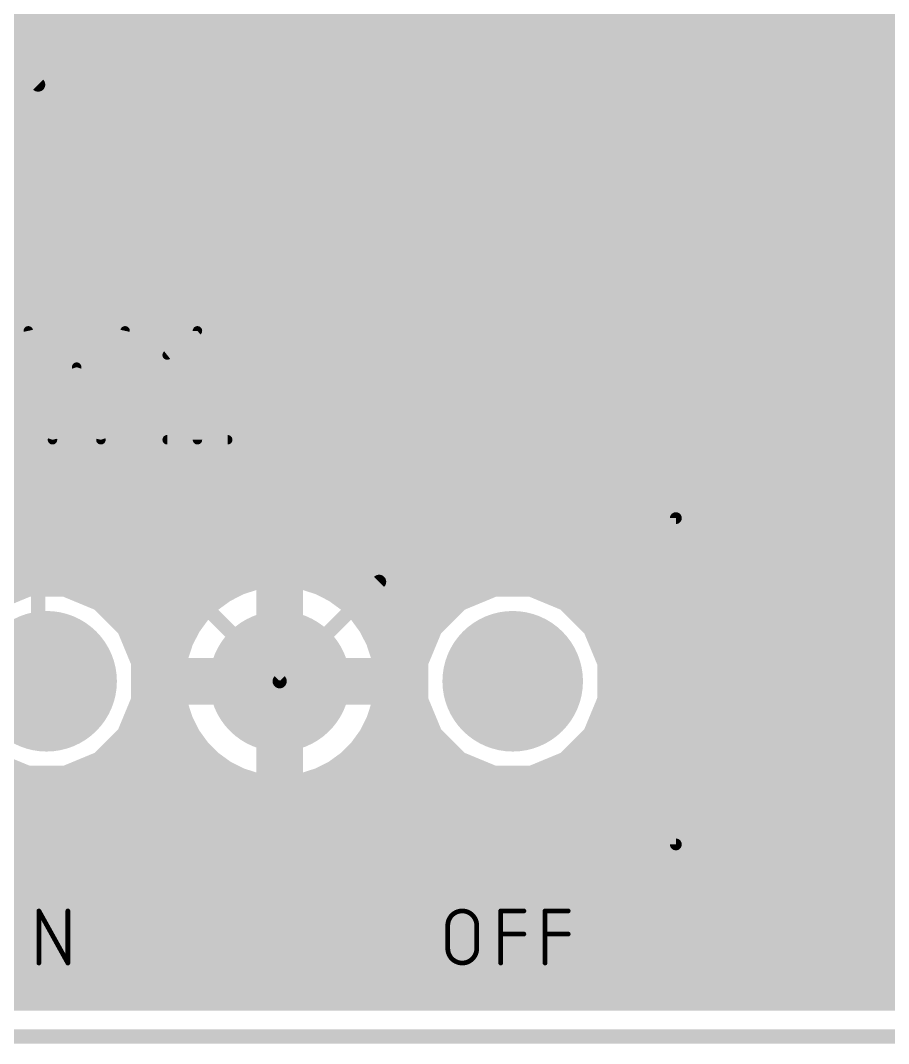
# Model space of a CAD drawing. Extents: x -50 to 50, y 0 to 88.
# Drawn here: x -2.78 to 6.53, y -0.08 to 10.9 of the extents above; entities that cross this region are included whole.
import ezdxf

# ---------------------------------------------------------------- set-up
doc = ezdxf.new("R2010")
doc.units = 0
for name, color, linetype in [('1', 12, 'CONTINUOUS'), ('16', 132, 'CONTINUOUS'), ('17', 110, 'CONTINUOUS'), ('20', 31, 'CONTINUOUS'), ('21', 253, 'CONTINUOUS'), ('23', 53, 'CONTINUOUS'), ('25', 253, 'CONTINUOUS')]:
    doc.layers.add(name, color=color, linetype=linetype)

# ---------------------------------------------------------------- blocks, each defined once
blk = doc.blocks.new('ROUNDP')
at = {"const_width": 0.5}
blk.add_lwpolyline([(0, -0.25, 1), (0, 0.25, 1), (0, -0.25)], format="xyb", dxfattribs=at)

msp = doc.modelspace()

# ---------------------------------------------------------------- linework, layer by layer
at = {"layer": '1'}
for points, const_width in [([(-5.08, 12.7), (-2.5908, 10.2108)], 0.1524), ([(-2.1122, 10.409), (-4.0172, 12.314)], 0.5), ([(-2.7032, 11), (10.7976, 11)], 0.5), ([(-2.2032, 10.5), (10.7976, 10.5)], 0.5), ([(-2.1122, 4.901), (-2.1122, 10.409)], 0.5), ([(-2.5908, 10.2108), (-2.5908, 3.81)], 0.1524), ([(-2.1122, 10), (10.7976, 10)], 0.5), ([(-2.1122, 9.5), (10.7976, 9.5)], 0.5), ([(-2.1122, 9), (10.7976, 9)], 0.5), ([(-2.1122, 8.5), (10.7976, 8.5)], 0.5), ([(-2.1122, 8), (10.7976, 8)], 0.5), ([(-2.1122, 7.5), (10.7976, 7.5)], 0.5), ([(-2.1122, 7), (10.8952, 7)], 0.5), ([(-2.1122, 6.5), (10.3952, 6.5)], 0.5), ([(-2.1122, 6), (9.8952, 6)], 0.5), ([(-2.1122, 5.5), (9.3952, 5.5)], 0.5), ([(-0.2946, 5.037), (-0.4829, 4.9758)], 0.5), ([(-0.099, 5.068), (-0.2946, 5.037)], 0.5), ([(0, 5.068), (-0.099, 5.068)], 0.5), ([(0.099, 5.068), (0, 5.068)], 0.5), ([(0, 5.068), (0, 3.81)], 0.5), ([(0, 3.81), (0, 5.068)], 0.5), ([(0.2946, 5.037), (0.099, 5.068)], 0.5), ([(0.4829, 4.9758), (0.2946, 5.037)], 0.5), ([(-2.1122, 5), (-0.4085, 5)], 0.5), ([(-0.4829, 4.9758), (-0.6593, 4.8859)], 0.5), ([(0, 5), (0, 5)], 0.5), ([(0.4085, 5), (8.8952, 5)], 0.5), ([(0.6593, 4.8859), (0.4829, 4.9758)], 0.5), ([(2.27, 4.9664), (1.845, 4.7903)], 0.5), ([(2.73, 4.9664), (2.27, 4.9664)], 0.5), ([(3.155, 4.7903), (2.73, 4.9664)], 0.5), ([(-1.845, 4.7903), (-2.1122, 4.901)], 0.5), ([(-0.6593, 4.8859), (-0.8195, 4.7695)], 0.5), ([(0.8195, 4.7695), (0.6593, 4.8859)], 0.5), ([(-1.5197, 4.465), (-1.845, 4.7903)], 0.5), ([(-0.8195, 4.7695), (-0.9595, 4.6295)], 0.5), ([(0.9595, 4.6295), (0.8195, 4.7695)], 0.5), ([(1.845, 4.7903), (1.5197, 4.465)], 0.5), ([(3.4803, 4.465), (3.155, 4.7903)], 0.5), ([(-0.9595, 4.6295), (-1.0759, 4.4693)], 0.5), ([(1.0759, 4.4693), (0.9595, 4.6295)], 0.5), ([(-1.5546, 4.5), (-1.0537, 4.5)], 0.5), ([(-1.0759, 4.4693), (-1.1658, 4.2929)], 0.5), ([(0, 4.5), (0, 4.5)], 0.5), ([(1.0537, 4.5), (1.5546, 4.5)], 0.5), ([(1.1658, 4.2929), (1.0759, 4.4693)], 0.5), ([(3.4454, 4.5), (8.3952, 4.5)], 0.5), ([(-1.3436, 4.04), (-1.5197, 4.465)], 0.5), ([(1.5197, 4.465), (1.3436, 4.04)], 0.5), ([(3.6564, 4.04), (3.4803, 4.465)], 0.5), ([(-1.1658, 4.2929), (-1.227, 4.1046)], 0.5), ([(1.227, 4.1046), (1.1658, 4.2929)], 0.5), ([(-1.3436, 3.58), (-1.3436, 4.04)], 0.5), ([(-1.227, 4.1046), (-1.258, 3.909)], 0.5), ([(1.258, 3.909), (1.227, 4.1046)], 0.5), ([(1.3436, 4.04), (1.3436, 3.58)], 0.5), ([(3.6564, 3.58), (3.6564, 4.04)], 0.5), ([(-1.3436, 4), (-1.2436, 4)], 0.5), ([(0, 4), (0, 4)], 0.5), ([(1.2436, 4), (1.3436, 4)], 0.5), ([(3.6564, 4), (7.8952, 4)], 0.5), ([(-1.258, 3.909), (-1.258, 3.81)], 0.5), ([(1.258, 3.81), (1.258, 3.909)], 0.5), ([(-1.258, 3.81), (0, 3.81)], 0.5), ([(0, 3.81), (-1.258, 3.81)], 0.5), ([(-1.258, 3.81), (-1.258, 3.711)], 0.5), ([(-1.258, 3.711), (-1.227, 3.5154)], 0.5), ([(1.258, 3.81), (0, 3.81)], 0.5), ([(0, 3.81), (0, 3.81)], 0.5), ([(0, 3.81), (1.258, 3.81)], 0.5), ([(0, 3.81), (0, 3.81)], 0.5), ([(0, 3.81), (0, 3.81)], 0.5), ([(1.227, 3.5154), (1.258, 3.711)], 0.5), ([(1.258, 3.711), (1.258, 3.81)], 0.5), ([(-2.5908, 3.81), (-2.5, 3.81)], 0.1524), ([(-1.492, 3.2218), (-1.3436, 3.58)], 0.5), ([(-1.3767, 3.5), (-1.222, 3.5)], 0.5), ([(-1.227, 3.5154), (-1.1658, 3.3271)], 0.5), ([(1.1658, 3.3271), (1.227, 3.5154)], 0.5), ([(1.222, 3.5), (1.3767, 3.5)], 0.5), ([(1.3436, 3.58), (1.492, 3.2218)], 0.5), ([(3.508, 3.2218), (3.6564, 3.58)], 0.5), ([(3.6233, 3.5), (7.3952, 3.5)], 0.5), ([(-1.1658, 3.3271), (-1.1122, 3.2218)], 0.5), ([(1.1122, 3.2218), (1.1658, 3.3271)], 0.5), ([(-1.1122, 3.2218), (-1.492, 3.2218)], 0.5), ([(1.492, 3.2218), (1.1122, 3.2218)], 0.5), ([(7.117, 3.2218), (3.508, 3.2218)], 0.5), ([(7.3152, 2.7432), (-23.4696, 2.7432)], 0.1524), ([(-23.6678, 2.2646), (7.5134, 2.2646)], 0.5), ([(-25.6326, 2), (49.4738, 2)], 0.5), ([(-49.4738, 1.5), (49.4738, 1.5)], 0.5), ([(-49.4738, 1), (49.4738, 1)], 0.5), ([(49.4738, 0.5262), (-49.4738, 0.5262)], 0.5)]:
    msp.add_lwpolyline(points, dxfattribs=dict(at, const_width=const_width))
for points, const_width in [([(-2.7032, 11.125, 1), (-2.7032, 10.875)], 0.25), ([(-2.2032, 10.625, 1), (-2.2032, 10.375)], 0.25), ([(-1.9872, 10.409, 1), (-2.2372, 10.409)], 0.25), ([(-2.2006, 10.3207, 1), (-2.0238, 10.4974)], 0.25), ([(-2.5527, 10.2108, 1), (-2.6289, 10.2108)], 0.0762), ([(-2.6177, 10.1839, 1), (-2.5639, 10.2377)], 0.0762), ([(-2.1122, 10.125, 1), (-2.1122, 9.875)], 0.25), ([(-2.1122, 9.625, 1), (-2.1122, 9.375)], 0.25), ([(-2.1122, 9.125, 1), (-2.1122, 8.875)], 0.25), ([(-2.1122, 8.625, 1), (-2.1122, 8.375)], 0.25), ([(-2.1122, 8.125, 1), (-2.1122, 7.875)], 0.25), ([(-2.1122, 7.625, 1), (-2.1122, 7.375)], 0.25), ([(-2.1122, 7.125, 1), (-2.1122, 6.875)], 0.25), ([(-2.1122, 6.625, 1), (-2.1122, 6.375)], 0.25), ([(-2.1122, 6.125, 1), (-2.1122, 5.875)], 0.25), ([(-2.1122, 5.625, 1), (-2.1122, 5.375)], 0.25), ([(-0.3141, 5.1605, 1), (-0.275, 4.9136)], 0.25), ([(-0.256, 4.9181, 1), (-0.3332, 5.1559)], 0.25), ([(-0.099, 5.193, 1), (-0.099, 4.943)], 0.25), ([(0, 5.193, 1), (0, 4.943)], 0.25), ([(0.125, 5.068, 1), (-0.125, 5.068)], 0.25), ([(0.125, 5.068, 1), (-0.125, 5.068)], 0.25), ([(-0.0795, 4.9445, 1), (-0.1186, 5.1915)], 0.25), ([(0.1186, 5.1915, 1), (0.0795, 4.9445)], 0.25), ([(0, 4.943, 1), (0, 5.193)], 0.25), ([(0.099, 4.943, 1), (0.099, 5.193)], 0.25), ([(0.3332, 5.1559, 1), (0.256, 4.9181)], 0.25), ([(0.275, 4.9136, 1), (0.3141, 5.1605)], 0.25), ([(-2.1122, 5.125, 1), (-2.1122, 4.875)], 0.25), ([(-0.5215, 5.0947, 1), (-0.4443, 4.8569)], 0.25), ([(-0.4262, 4.8645, 1), (-0.5397, 5.0872)], 0.25), ([(-0.4085, 4.875, 1), (-0.4085, 5.125)], 0.25), ([(0, 5.125, 1), (0, 4.875)], 0.25), ([(0, 4.875, 1), (0, 5.125)], 0.25), ([(0.4085, 5.125, 1), (0.4085, 4.875)], 0.25), ([(0.5397, 5.0872, 1), (0.4262, 4.8645)], 0.25), ([(0.4443, 4.8569, 1), (0.5215, 5.0947)], 0.25), ([(2.27, 5.0914, 1), (2.27, 4.8414)], 0.25), ([(2.3178, 4.8509, 1), (2.2221, 5.0819)], 0.25), ([(2.7779, 5.0819, 1), (2.6822, 4.8509)], 0.25), ([(2.73, 4.8414, 1), (2.73, 5.0914)], 0.25), ([(-2.0644, 5.0165, 1), (-2.16, 4.7856)], 0.25), ([(-0.7161, 4.9973, 1), (-0.6026, 4.7746)], 0.25), ([(-0.5859, 4.7848, 1), (-0.7328, 4.9871)], 0.25), ([(0.7328, 4.9871, 1), (0.5859, 4.7848)], 0.25), ([(0.6026, 4.7746, 1), (0.7161, 4.9973)], 0.25), ([(-2.2372, 4.901, 1), (-1.9872, 4.901)], 0.25), ([(-1.7566, 4.8787, 1), (-1.9333, 4.702)], 0.25), ([(-1.8928, 4.6749, 1), (-1.7971, 4.9058)], 0.25), ([(-0.893, 4.8707, 1), (-0.7461, 4.6684)], 0.25), ([(-0.7311, 4.6812, 1), (-0.9079, 4.8579)], 0.25), ([(0.9079, 4.8579, 1), (0.7311, 4.6812)], 0.25), ([(0.7461, 4.6684, 1), (0.893, 4.8707)], 0.25), ([(1.7971, 4.9058, 1), (1.8928, 4.6749)], 0.25), ([(1.9333, 4.702, 1), (1.7566, 4.8787)], 0.25), ([(3.2434, 4.8787, 1), (3.0667, 4.702)], 0.25), ([(3.1072, 4.6749, 1), (3.2029, 4.9058)], 0.25), ([(-1.0479, 4.7179, 1), (-0.8712, 4.5411)], 0.25), ([(-0.8584, 4.5561, 1), (-1.0607, 4.703)], 0.25), ([(1.0607, 4.703, 1), (0.8584, 4.5561)], 0.25), ([(0.8712, 4.5411, 1), (1.0479, 4.7179)], 0.25), ([(-1.5546, 4.625, 1), (-1.5546, 4.375)], 0.25), ([(-0.9646, 4.4126, 1), (-1.1873, 4.5261)], 0.25), ([(-1.0537, 4.375, 1), (-1.0537, 4.625)], 0.25), ([(0, 4.625, 1), (0, 4.375)], 0.25), ([(0, 4.375, 1), (0, 4.625)], 0.25), ([(1.0537, 4.625, 1), (1.0537, 4.375)], 0.25), ([(1.1873, 4.5261, 1), (0.9646, 4.4126)], 0.25), ([(1.5546, 4.375, 1), (1.5546, 4.625)], 0.25), ([(3.4454, 4.625, 1), (3.4454, 4.375)], 0.25), ([(-1.4042, 4.5129, 1), (-1.6351, 4.4172)], 0.25), ([(-1.608, 4.3767, 1), (-1.4313, 4.5534)], 0.25), ([(-1.1771, 4.5428, 1), (-0.9748, 4.3959)], 0.25), ([(0.9748, 4.3959, 1), (1.1771, 4.5428)], 0.25), ([(1.4313, 4.5534, 1), (1.608, 4.3767)], 0.25), ([(1.6351, 4.4172, 1), (1.4042, 4.5129)], 0.25), ([(3.5958, 4.5129, 1), (3.3649, 4.4172)], 0.25), ([(3.392, 4.3767, 1), (3.5687, 4.5534)], 0.25), ([(-1.0469, 4.2543, 1), (-1.2847, 4.3315)], 0.25), ([(1.2847, 4.3315, 1), (1.0469, 4.2543)], 0.25), ([(-1.2772, 4.3497, 1), (-1.0545, 4.2362)], 0.25), ([(1.0545, 4.2362, 1), (1.2772, 4.3497)], 0.25), ([(-1.2186, 4.04, 1), (-1.4686, 4.04)], 0.25), ([(-1.1036, 4.085, 1), (-1.3505, 4.1241)], 0.25), ([(1.3505, 4.1241, 1), (1.1036, 4.085)], 0.25), ([(1.4686, 4.04, 1), (1.2186, 4.04)], 0.25), ([(3.7814, 4.04, 1), (3.5314, 4.04)], 0.25), ([(-1.3436, 4.125, 1), (-1.3436, 3.875)], 0.25), ([(-1.4591, 3.9922, 1), (-1.2281, 4.0879)], 0.25), ([(-1.3459, 4.1432, 1), (-1.1081, 4.066)], 0.25), ([(-1.2436, 3.875, 1), (-1.2436, 4.125)], 0.25), ([(0, 4.125, 1), (0, 3.875)], 0.25), ([(0, 3.875, 1), (0, 4.125)], 0.25), ([(1.1081, 4.066, 1), (1.3459, 4.1432)], 0.25), ([(1.2436, 4.125, 1), (1.2436, 3.875)], 0.25), ([(1.2281, 4.0879, 1), (1.4591, 3.9922)], 0.25), ([(1.3436, 3.875, 1), (1.3436, 4.125)], 0.25), ([(3.6564, 4.125, 1), (3.6564, 3.875)], 0.25), ([(3.5409, 3.9922, 1), (3.7719, 4.0879)], 0.25), ([(-1.133, 3.909, 1), (-1.383, 3.909)], 0.25), ([(1.383, 3.909, 1), (1.133, 3.909)], 0.25), ([(-1.258, 3.935, 1), (-1.258, 3.685)], 0.25), ([(-1.258, 3.935, 1), (-1.258, 3.685)], 0.25), ([(-1.133, 3.81, 1), (-1.383, 3.81)], 0.25), ([(-1.3815, 3.9286, 1), (-1.1345, 3.8895)], 0.25), ([(-1.1345, 3.7305, 1), (-1.3815, 3.6914)], 0.25), ([(0, 3.935, 1), (0, 3.685)], 0.25), ([(0.125, 3.81, 1), (-0.125, 3.81)], 0.25), ([(0, 3.935, 1), (0, 3.685)], 0.25), ([(0, 3.935, 1), (0, 3.685)], 0.25), ([(0.125, 3.81, 1), (-0.125, 3.81)], 0.25), ([(0, 3.685, 1), (0, 3.935)], 0.25), ([(0, 3.685, 1), (0, 3.935)], 0.25), ([(0, 3.685, 1), (0, 3.935)], 0.25), ([(1.383, 3.81, 1), (1.133, 3.81)], 0.25), ([(1.1345, 3.8895, 1), (1.3815, 3.9286)], 0.25), ([(1.3815, 3.6914, 1), (1.1345, 3.7305)], 0.25), ([(1.258, 3.685, 1), (1.258, 3.935)], 0.25), ([(1.258, 3.685, 1), (1.258, 3.935)], 0.25), ([(-2.5908, 3.8481, 1), (-2.5908, 3.7719)], 0.0762), ([(-2.6289, 3.81, 1), (-2.5527, 3.81)], 0.0762), ([(-2.5, 3.7719, 1), (-2.5, 3.8481)], 0.0762), ([(-1.383, 3.81, 1), (-1.133, 3.81)], 0.25), ([(-0.125, 3.81, 1), (0.125, 3.81)], 0.25), ([(-0.125, 3.81, 1), (0.125, 3.81)], 0.25), ([(-0.125, 3.81, 1), (0.125, 3.81)], 0.25), ([(-0.125, 3.81, 1), (0.125, 3.81)], 0.25), ([(1.133, 3.81, 1), (1.383, 3.81)], 0.25), ([(-1.3767, 3.625, 1), (-1.3767, 3.375)], 0.25), ([(-1.2281, 3.5321, 1), (-1.4591, 3.6278)], 0.25), ([(-1.383, 3.711, 1), (-1.133, 3.711)], 0.25), ([(-1.1081, 3.554, 1), (-1.3459, 3.4768)], 0.25), ([(-1.222, 3.375, 1), (-1.222, 3.625)], 0.25), ([(1.222, 3.625, 1), (1.222, 3.375)], 0.25), ([(1.3459, 3.4768, 1), (1.1081, 3.554)], 0.25), ([(1.133, 3.711, 1), (1.383, 3.711)], 0.25), ([(1.4591, 3.6278, 1), (1.2281, 3.5321)], 0.25), ([(1.3767, 3.375, 1), (1.3767, 3.625)], 0.25), ([(3.6233, 3.625, 1), (3.6233, 3.375)], 0.25), ([(3.7719, 3.5321, 1), (3.5409, 3.6278)], 0.25), ([(-1.4686, 3.58, 1), (-1.2186, 3.58)], 0.25), ([(-1.3505, 3.4959, 1), (-1.1036, 3.535)], 0.25), ([(1.1036, 3.535, 1), (1.3505, 3.4959)], 0.25), ([(1.2186, 3.58, 1), (1.4686, 3.58)], 0.25), ([(3.5314, 3.58, 1), (3.7814, 3.58)], 0.25), ([(-1.0545, 3.3838, 1), (-1.2772, 3.2703)], 0.25), ([(1.2772, 3.2703, 1), (1.0545, 3.3838)], 0.25), ([(-1.492, 3.3468, 1), (-1.492, 3.0968)], 0.25), ([(-1.2847, 3.2885, 1), (-1.0469, 3.3657)], 0.25), ([(-1.2236, 3.165, 1), (-1.0008, 3.2785)], 0.25), ([(-1.1122, 3.0968, 1), (-1.1122, 3.3468)], 0.25), ([(1.1122, 3.3468, 1), (1.1122, 3.0968)], 0.25), ([(1.0008, 3.2785, 1), (1.2236, 3.165)], 0.25), ([(1.0469, 3.3657, 1), (1.2847, 3.2885)], 0.25), ([(1.492, 3.0968, 1), (1.492, 3.3468)], 0.25), ([(3.508, 3.3468, 1), (3.508, 3.0968)], 0.25), ([(-1.6074, 3.2696, 1), (-1.3765, 3.174)], 0.25), ([(1.3765, 3.174, 1), (1.6074, 3.2696)], 0.25), ([(3.3925, 3.2696, 1), (3.6235, 3.174)], 0.25)]:
    msp.add_lwpolyline(points, format="xyb", dxfattribs=dict(at, const_width=const_width))
at = {"layer": '16'}
for points, const_width in [([(-8.2296, 12.0396), (0, 3.81)], 0.1524), ([(-26.1914, 11), (16.822, 11)], 0.5), ([(-26.1914, 10.5), (17.322, 10.5)], 0.5), ([(-26.1914, 10), (17.822, 10)], 0.5), ([(-26.1914, 9.5), (18.322, 9.5)], 0.5), ([(-11.6441, 9), (16.7241, 9)], 0.5), ([(-11.296, 8.5), (11.3976, 8.5)], 0.5), ([(-11.296, 8), (11.3976, 8)], 0.5), ([(-11.296, 7.5), (11.3976, 7.5)], 0.5), ([(-11.296, 7), (11.3976, 7)], 0.5), ([(-11.3451, 6.5), (11.4509, 6.5)], 0.5), ([(-23.0776, 6), (21.822, 6)], 0.5), ([(-22.991, 5.5), (22.322, 5.5)], 0.5), ([(-0.2946, 5.037), (-0.4829, 4.9758)], 0.5), ([(-0.099, 5.068), (-0.2946, 5.037)], 0.5), ([(0, 5.068), (-0.099, 5.068)], 0.5), ([(0, 5.068), (0, 3.81)], 0.5), ([(0, 3.81), (0, 5.068)], 0.5), ([(0.099, 5.068), (0, 5.068)], 0.5), ([(0.2946, 5.037), (0.099, 5.068)], 0.5), ([(0.4829, 4.9758), (0.2946, 5.037)], 0.5), ([(-22.991, 5), (-0.4085, 5)], 0.5), ([(-2.73, 4.9664), (-3.155, 4.7903)], 0.5), ([(-2.27, 4.9664), (-2.73, 4.9664)], 0.5), ([(-1.845, 4.7903), (-2.27, 4.9664)], 0.5), ([(-0.4829, 4.9758), (-0.6593, 4.8859)], 0.5), ([(0, 5), (0, 5)], 0.5), ([(0.4085, 5), (22.822, 5)], 0.5), ([(0.6593, 4.8859), (0.4829, 4.9758)], 0.5), ([(2.27, 4.9664), (1.845, 4.7903)], 0.5), ([(2.73, 4.9664), (2.27, 4.9664)], 0.5), ([(3.155, 4.7903), (2.73, 4.9664)], 0.5), ([(-0.6593, 4.8859), (-0.8195, 4.7695)], 0.5), ([(0.8195, 4.7695), (0.6593, 4.8859)], 0.5), ([(-1.5197, 4.465), (-1.845, 4.7903)], 0.5), ([(-0.8195, 4.7695), (-0.9595, 4.6295)], 0.5), ([(0, 3.81), (1.0668, 4.8768)], 0.1524), ([(0.9595, 4.6295), (0.8195, 4.7695)], 0.5), ([(1.0668, 4.8768), (12.192, 4.8768)], 0.1524), ([(1.845, 4.7903), (1.5197, 4.465)], 0.5), ([(3.4803, 4.465), (3.155, 4.7903)], 0.5), ([(-0.9595, 4.6295), (-1.0759, 4.4693)], 0.5), ([(1.0759, 4.4693), (0.9595, 4.6295)], 0.5), ([(-1.5546, 4.5), (-1.0537, 4.5)], 0.5), ([(-1.0759, 4.4693), (-1.1658, 4.2929)], 0.5), ([(0, 4.5), (0, 4.5)], 0.5), ([(1.0537, 4.5), (1.5546, 4.5)], 0.5), ([(1.1658, 4.2929), (1.0759, 4.4693)], 0.5), ([(3.4454, 4.5), (23.322, 4.5)], 0.5), ([(-1.3436, 4.04), (-1.5197, 4.465)], 0.5), ([(1.5197, 4.465), (1.3436, 4.04)], 0.5), ([(3.6564, 4.04), (3.4803, 4.465)], 0.5), ([(-1.1658, 4.2929), (-1.227, 4.1046)], 0.5), ([(1.227, 4.1046), (1.1658, 4.2929)], 0.5), ([(-1.3436, 3.58), (-1.3436, 4.04)], 0.5), ([(-1.227, 4.1046), (-1.258, 3.909)], 0.5), ([(1.258, 3.909), (1.227, 4.1046)], 0.5), ([(1.3436, 4.04), (1.3436, 3.58)], 0.5), ([(3.6564, 3.58), (3.6564, 4.04)], 0.5), ([(-1.3436, 4), (-1.2436, 4)], 0.5), ([(0, 4), (0, 4)], 0.5), ([(1.2436, 4), (1.3436, 4)], 0.5), ([(3.6564, 4), (23.822, 4)], 0.5), ([(-1.258, 3.909), (-1.258, 3.81)], 0.5), ([(1.258, 3.81), (1.258, 3.909)], 0.5), ([(-1.258, 3.81), (0, 3.81)], 0.5), ([(0, 3.81), (-1.258, 3.81)], 0.5), ([(-1.258, 3.81), (-1.258, 3.711)], 0.5), ([(-1.258, 3.711), (-1.227, 3.5154)], 0.5), ([(0, 3.81), (0, 3.81)], 0.5), ([(0, 3.81), (0, 3.81)], 0.5), ([(0, 2.552), (0, 3.81)], 0.5), ([(0, 3.81), (0, 3.81)], 0.5), ([(0, 3.81), (0, 2.552)], 0.5), ([(1.258, 3.81), (0, 3.81)], 0.5), ([(0, 3.81), (0, 3.81)], 0.5), ([(0, 3.81), (1.258, 3.81)], 0.5), ([(1.227, 3.5154), (1.258, 3.711)], 0.5), ([(1.258, 3.711), (1.258, 3.81)], 0.5), ([(-1.5197, 3.155), (-1.3436, 3.58)], 0.5), ([(-1.3767, 3.5), (-1.222, 3.5)], 0.5), ([(-1.227, 3.5154), (-1.1658, 3.3271)], 0.5), ([(0, 3.5), (0, 3.5)], 0.5), ([(1.1658, 3.3271), (1.227, 3.5154)], 0.5), ([(1.222, 3.5), (1.3767, 3.5)], 0.5), ([(1.3436, 3.58), (1.5197, 3.155)], 0.5), ([(3.4803, 3.155), (3.6564, 3.58)], 0.5), ([(3.6233, 3.5), (24.322, 3.5)], 0.5), ([(-1.1658, 3.3271), (-1.0759, 3.1507)], 0.5), ([(1.0759, 3.1507), (1.1658, 3.3271)], 0.5), ([(-1.845, 2.8296), (-1.5197, 3.155)], 0.5), ([(1.5197, 3.155), (1.845, 2.8296)], 0.5), ([(3.155, 2.8296), (3.4803, 3.155)], 0.5), ([(-1.0759, 3.1507), (-0.9595, 2.9905)], 0.5), ([(0.9595, 2.9905), (1.0759, 3.1507)], 0.5), ([(-1.6746, 3), (-0.9665, 3)], 0.5), ([(-0.9595, 2.9905), (-0.8195, 2.8504)], 0.5), ([(0, 3), (0, 3)], 0.5), ([(0.8195, 2.8504), (0.9595, 2.9905)], 0.5), ([(0.9665, 3), (1.6746, 3)], 0.5), ([(3.3254, 3), (49.4738, 3)], 0.5), ([(-3.155, 2.8296), (-2.73, 2.6536)], 0.5), ([(-2.27, 2.6536), (-1.845, 2.8296)], 0.5), ([(-0.8195, 2.8504), (-0.6593, 2.7341)], 0.5), ([(0.6593, 2.7341), (0.8195, 2.8504)], 0.5), ([(1.845, 2.8296), (2.27, 2.6536)], 0.5), ([(2.73, 2.6536), (3.155, 2.8296)], 0.5), ([(-0.6593, 2.7341), (-0.4829, 2.6442)], 0.5), ([(0.4829, 2.6442), (0.6593, 2.7341)], 0.5), ([(-2.73, 2.6536), (-2.27, 2.6536)], 0.5), ([(-0.4829, 2.6442), (-0.2946, 2.583)], 0.5), ([(0.2946, 2.583), (0.4829, 2.6442)], 0.5), ([(2.27, 2.6536), (2.73, 2.6536)], 0.5), ([(-25.6326, 2.5), (49.4738, 2.5)], 0.5), ([(-0.2946, 2.583), (-0.099, 2.552)], 0.5), ([(-0.099, 2.552), (0, 2.552)], 0.5), ([(0, 2.552), (0.099, 2.552)], 0.5), ([(0.099, 2.552), (0.2946, 2.583)], 0.5), ([(-25.6326, 2), (49.4738, 2)], 0.5), ([(-49.4738, 1.5), (49.4738, 1.5)], 0.5), ([(-49.4738, 1), (49.4738, 1)], 0.5), ([(49.4738, 0.5262), (-49.4738, 0.5262)], 0.5)]:
    msp.add_lwpolyline(points, dxfattribs=dict(at, const_width=const_width))
for points, const_width in [([(-0.3141, 5.1605, 1), (-0.275, 4.9136)], 0.25), ([(-0.256, 4.9181, 1), (-0.3332, 5.1559)], 0.25), ([(-0.099, 5.193, 1), (-0.099, 4.943)], 0.25), ([(0.125, 5.068, 1), (-0.125, 5.068)], 0.25), ([(0.125, 5.068, 1), (-0.125, 5.068)], 0.25), ([(0, 5.193, 1), (0, 4.943)], 0.25), ([(-0.0795, 4.9445, 1), (-0.1186, 5.1915)], 0.25), ([(0.1186, 5.1915, 1), (0.0795, 4.9445)], 0.25), ([(0, 4.943, 1), (0, 5.193)], 0.25), ([(0.099, 4.943, 1), (0.099, 5.193)], 0.25), ([(0.3332, 5.1559, 1), (0.256, 4.9181)], 0.25), ([(0.275, 4.9136, 1), (0.3141, 5.1605)], 0.25), ([(-2.73, 5.0914, 1), (-2.73, 4.8414)], 0.25), ([(-2.6822, 4.8509, 1), (-2.7779, 5.0819)], 0.25), ([(-2.2221, 5.0819, 1), (-2.3178, 4.8509)], 0.25), ([(-2.27, 4.8414, 1), (-2.27, 5.0914)], 0.25), ([(-0.5215, 5.0947, 1), (-0.4443, 4.8569)], 0.25), ([(-0.4262, 4.8645, 1), (-0.5397, 5.0872)], 0.25), ([(-0.4085, 4.875, 1), (-0.4085, 5.125)], 0.25), ([(0, 5.125, 1), (0, 4.875)], 0.25), ([(0, 4.875, 1), (0, 5.125)], 0.25), ([(0.4085, 5.125, 1), (0.4085, 4.875)], 0.25), ([(0.5397, 5.0872, 1), (0.4262, 4.8645)], 0.25), ([(0.4443, 4.8569, 1), (0.5215, 5.0947)], 0.25), ([(2.27, 5.0914, 1), (2.27, 4.8414)], 0.25), ([(2.3178, 4.8509, 1), (2.2221, 5.0819)], 0.25), ([(2.7779, 5.0819, 1), (2.6822, 4.8509)], 0.25), ([(2.73, 4.8414, 1), (2.73, 5.0914)], 0.25), ([(-0.7161, 4.9973, 1), (-0.6026, 4.7746)], 0.25), ([(-0.5859, 4.7848, 1), (-0.7328, 4.9871)], 0.25), ([(0.7328, 4.9871, 1), (0.5859, 4.7848)], 0.25), ([(0.6026, 4.7746, 1), (0.7161, 4.9973)], 0.25), ([(-1.7566, 4.8787, 1), (-1.9333, 4.702)], 0.25), ([(-1.8928, 4.6749, 1), (-1.7971, 4.9058)], 0.25), ([(-0.893, 4.8707, 1), (-0.7461, 4.6684)], 0.25), ([(-0.7311, 4.6812, 1), (-0.9079, 4.8579)], 0.25), ([(0.9079, 4.8579, 1), (0.7311, 4.6812)], 0.25), ([(0.7461, 4.6684, 1), (0.893, 4.8707)], 0.25), ([(1.0668, 4.9149, 1), (1.0668, 4.8387)], 0.0762), ([(1.0937, 4.8499, 1), (1.0399, 4.9037)], 0.0762), ([(1.7971, 4.9058, 1), (1.8928, 4.6749)], 0.25), ([(1.9333, 4.702, 1), (1.7566, 4.8787)], 0.25), ([(3.2434, 4.8787, 1), (3.0667, 4.702)], 0.25), ([(3.1072, 4.6749, 1), (3.2029, 4.9058)], 0.25), ([(-1.0479, 4.7179, 1), (-0.8712, 4.5411)], 0.25), ([(-0.8584, 4.5561, 1), (-1.0607, 4.703)], 0.25), ([(1.0607, 4.703, 1), (0.8584, 4.5561)], 0.25), ([(0.8712, 4.5411, 1), (1.0479, 4.7179)], 0.25), ([(-1.5546, 4.625, 1), (-1.5546, 4.375)], 0.25), ([(-0.9646, 4.4126, 1), (-1.1873, 4.5261)], 0.25), ([(-1.0537, 4.375, 1), (-1.0537, 4.625)], 0.25), ([(0, 4.625, 1), (0, 4.375)], 0.25), ([(0, 4.375, 1), (0, 4.625)], 0.25), ([(1.0537, 4.625, 1), (1.0537, 4.375)], 0.25), ([(1.1873, 4.5261, 1), (0.9646, 4.4126)], 0.25), ([(1.5546, 4.375, 1), (1.5546, 4.625)], 0.25), ([(3.4454, 4.625, 1), (3.4454, 4.375)], 0.25), ([(-1.4042, 4.5129, 1), (-1.6351, 4.4172)], 0.25), ([(-1.608, 4.3767, 1), (-1.4313, 4.5534)], 0.25), ([(-1.1771, 4.5428, 1), (-0.9748, 4.3959)], 0.25), ([(0.9748, 4.3959, 1), (1.1771, 4.5428)], 0.25), ([(1.4313, 4.5534, 1), (1.608, 4.3767)], 0.25), ([(1.6351, 4.4172, 1), (1.4042, 4.5129)], 0.25), ([(3.5958, 4.5129, 1), (3.3649, 4.4172)], 0.25), ([(3.392, 4.3767, 1), (3.5687, 4.5534)], 0.25), ([(-1.0469, 4.2543, 1), (-1.2847, 4.3315)], 0.25), ([(1.2847, 4.3315, 1), (1.0469, 4.2543)], 0.25), ([(-1.2772, 4.3497, 1), (-1.0545, 4.2362)], 0.25), ([(1.0545, 4.2362, 1), (1.2772, 4.3497)], 0.25), ([(-1.2186, 4.04, 1), (-1.4686, 4.04)], 0.25), ([(-1.1036, 4.085, 1), (-1.3505, 4.1241)], 0.25), ([(1.3505, 4.1241, 1), (1.1036, 4.085)], 0.25), ([(1.4686, 4.04, 1), (1.2186, 4.04)], 0.25), ([(3.7814, 4.04, 1), (3.5314, 4.04)], 0.25), ([(-1.3436, 4.125, 1), (-1.3436, 3.875)], 0.25), ([(-1.4591, 3.9922, 1), (-1.2281, 4.0879)], 0.25), ([(-1.3459, 4.1432, 1), (-1.1081, 4.066)], 0.25), ([(-1.2436, 3.875, 1), (-1.2436, 4.125)], 0.25), ([(0, 4.125, 1), (0, 3.875)], 0.25), ([(0, 3.875, 1), (0, 4.125)], 0.25), ([(1.1081, 4.066, 1), (1.3459, 4.1432)], 0.25), ([(1.2436, 4.125, 1), (1.2436, 3.875)], 0.25), ([(1.2281, 4.0879, 1), (1.4591, 3.9922)], 0.25), ([(1.3436, 3.875, 1), (1.3436, 4.125)], 0.25), ([(3.6564, 4.125, 1), (3.6564, 3.875)], 0.25), ([(3.5409, 3.9922, 1), (3.7719, 4.0879)], 0.25), ([(-1.133, 3.909, 1), (-1.383, 3.909)], 0.25), ([(1.383, 3.909, 1), (1.133, 3.909)], 0.25), ([(-1.258, 3.935, 1), (-1.258, 3.685)], 0.25), ([(-1.258, 3.935, 1), (-1.258, 3.685)], 0.25), ([(-1.133, 3.81, 1), (-1.383, 3.81)], 0.25), ([(-1.3815, 3.9286, 1), (-1.1345, 3.8895)], 0.25), ([(-1.1345, 3.7305, 1), (-1.3815, 3.6914)], 0.25), ([(0, 3.935, 1), (0, 3.685)], 0.25), ([(0.125, 3.81, 1), (-0.125, 3.81)], 0.25), ([(0.125, 3.81, 1), (-0.125, 3.81)], 0.25), ([(0, 3.935, 1), (0, 3.685)], 0.25), ([(0.125, 3.81, 1), (-0.125, 3.81)], 0.25), ([(0, 3.935, 1), (0, 3.685)], 0.25), ([(0.125, 3.81, 1), (-0.125, 3.81)], 0.25), ([(0, 3.935, 1), (0, 3.685)], 0.25), ([(0, 3.685, 1), (0, 3.935)], 0.25), ([(0, 3.685, 1), (0, 3.935)], 0.25), ([(0, 3.685, 1), (0, 3.935)], 0.25), ([(0, 3.685, 1), (0, 3.935)], 0.25), ([(1.383, 3.81, 1), (1.133, 3.81)], 0.25), ([(1.1345, 3.8895, 1), (1.3815, 3.9286)], 0.25), ([(1.3815, 3.6914, 1), (1.1345, 3.7305)], 0.25), ([(1.258, 3.685, 1), (1.258, 3.935)], 0.25), ([(1.258, 3.685, 1), (1.258, 3.935)], 0.25), ([(-1.383, 3.81, 1), (-1.133, 3.81)], 0.25), ([(-0.125, 3.81, 1), (0.125, 3.81)], 0.25), ([(-0.125, 3.81, 1), (0.125, 3.81)], 0.25), ([(-0.125, 3.81, 1), (0.125, 3.81)], 0.25), ([(-0.125, 3.81, 1), (0.125, 3.81)], 0.25), ([(-0.0269, 3.8369, 1), (0.0269, 3.7831)], 0.0762), ([(-0.0269, 3.7831, 1), (0.0269, 3.8369)], 0.0762), ([(1.133, 3.81, 1), (1.383, 3.81)], 0.25), ([(-1.3767, 3.625, 1), (-1.3767, 3.375)], 0.25), ([(-1.2281, 3.5321, 1), (-1.4591, 3.6278)], 0.25), ([(-1.383, 3.711, 1), (-1.133, 3.711)], 0.25), ([(-1.1081, 3.554, 1), (-1.3459, 3.4768)], 0.25), ([(-1.222, 3.375, 1), (-1.222, 3.625)], 0.25), ([(0, 3.625, 1), (0, 3.375)], 0.25), ([(0, 3.375, 1), (0, 3.625)], 0.25), ([(1.222, 3.625, 1), (1.222, 3.375)], 0.25), ([(1.3459, 3.4768, 1), (1.1081, 3.554)], 0.25), ([(1.133, 3.711, 1), (1.383, 3.711)], 0.25), ([(1.4591, 3.6278, 1), (1.2281, 3.5321)], 0.25), ([(1.3767, 3.375, 1), (1.3767, 3.625)], 0.25), ([(3.6233, 3.625, 1), (3.6233, 3.375)], 0.25), ([(3.7719, 3.5321, 1), (3.5409, 3.6278)], 0.25), ([(-1.4686, 3.58, 1), (-1.2186, 3.58)], 0.25), ([(-1.3505, 3.4959, 1), (-1.1036, 3.535)], 0.25), ([(1.1036, 3.535, 1), (1.3505, 3.4959)], 0.25), ([(1.2186, 3.58, 1), (1.4686, 3.58)], 0.25), ([(3.5314, 3.58, 1), (3.7814, 3.58)], 0.25), ([(-1.0545, 3.3838, 1), (-1.2772, 3.2703)], 0.25), ([(1.2772, 3.2703, 1), (1.0545, 3.3838)], 0.25), ([(-1.4313, 3.0666, 1), (-1.608, 3.2433)], 0.25), ([(-1.2847, 3.2885, 1), (-1.0469, 3.3657)], 0.25), ([(1.0469, 3.3657, 1), (1.2847, 3.2885)], 0.25), ([(1.608, 3.2433, 1), (1.4313, 3.0666)], 0.25), ([(3.5687, 3.0666, 1), (3.392, 3.2433)], 0.25), ([(-1.6351, 3.2028, 1), (-1.4042, 3.1071)], 0.25), ([(-0.9748, 3.2241, 1), (-1.1771, 3.0772)], 0.25), ([(-1.1873, 3.0939, 1), (-0.9646, 3.2074)], 0.25), ([(0.9646, 3.2074, 1), (1.1873, 3.0939)], 0.25), ([(1.1771, 3.0772, 1), (0.9748, 3.2241)], 0.25), ([(1.4042, 3.1071, 1), (1.6351, 3.2028)], 0.25), ([(3.3649, 3.2028, 1), (3.5958, 3.1071)], 0.25), ([(-1.6746, 3.125, 1), (-1.6746, 2.875)], 0.25), ([(-0.8712, 3.0789, 1), (-1.0479, 2.9021)], 0.25), ([(-1.0607, 2.917, 1), (-0.8584, 3.0639)], 0.25), ([(-0.9665, 2.875, 1), (-0.9665, 3.125)], 0.25), ([(0, 3.125, 1), (0, 2.875)], 0.25), ([(0, 2.875, 1), (0, 3.125)], 0.25), ([(0.8584, 3.0639, 1), (1.0607, 2.917)], 0.25), ([(0.9665, 3.125, 1), (0.9665, 2.875)], 0.25), ([(1.0479, 2.9021, 1), (0.8712, 3.0789)], 0.25), ([(1.6746, 2.875, 1), (1.6746, 3.125)], 0.25), ([(3.3254, 3.125, 1), (3.3254, 2.875)], 0.25), ([(-1.7971, 2.7142, 1), (-1.8928, 2.9451)], 0.25), ([(-0.7461, 2.9516, 1), (-0.893, 2.7493)], 0.25), ([(0.893, 2.7493, 1), (0.7461, 2.9516)], 0.25), ([(1.8928, 2.9451, 1), (1.7971, 2.7142)], 0.25), ([(3.2029, 2.7142, 1), (3.1072, 2.9451)], 0.25), ([(-1.9333, 2.918, 1), (-1.7566, 2.7413)], 0.25), ([(-0.9079, 2.7621, 1), (-0.7311, 2.9388)], 0.25), ([(-0.6026, 2.8454, 1), (-0.7161, 2.6227)], 0.25), ([(0.7161, 2.6227, 1), (0.6026, 2.8454)], 0.25), ([(0.7311, 2.9388, 1), (0.9079, 2.7621)], 0.25), ([(1.7566, 2.7413, 1), (1.9333, 2.918)], 0.25), ([(3.0667, 2.918, 1), (3.2434, 2.7413)], 0.25), ([(-2.73, 2.7786, 1), (-2.73, 2.5286)], 0.25), ([(-2.7779, 2.5381, 1), (-2.6822, 2.7691)], 0.25), ([(-2.3178, 2.7691, 1), (-2.2221, 2.5381)], 0.25), ([(-2.27, 2.5286, 1), (-2.27, 2.7786)], 0.25), ([(-0.7328, 2.6329, 1), (-0.5859, 2.8352)], 0.25), ([(-0.4443, 2.763, 1), (-0.5215, 2.5253)], 0.25), ([(-0.5397, 2.5328, 1), (-0.4262, 2.7555)], 0.25), ([(0.4262, 2.7555, 1), (0.5397, 2.5328)], 0.25), ([(0.5215, 2.5253, 1), (0.4443, 2.763)], 0.25), ([(0.5859, 2.8352, 1), (0.7328, 2.6329)], 0.25), ([(2.27, 2.7786, 1), (2.27, 2.5286)], 0.25), ([(2.2221, 2.5381, 1), (2.3178, 2.7691)], 0.25), ([(2.6822, 2.7691, 1), (2.7779, 2.5381)], 0.25), ([(2.73, 2.5286, 1), (2.73, 2.7786)], 0.25), ([(-0.275, 2.7064, 1), (-0.3141, 2.4595)], 0.25), ([(-0.3332, 2.4641, 1), (-0.256, 2.7019)], 0.25), ([(-0.099, 2.677, 1), (-0.099, 2.427)], 0.25), ([(0, 2.677, 1), (0, 2.427)], 0.25), ([(-0.1186, 2.4285, 1), (-0.0795, 2.6755)], 0.25), ([(0.0795, 2.6755, 1), (0.1186, 2.4285)], 0.25), ([(0, 2.427, 1), (0, 2.677)], 0.25), ([(0.099, 2.427, 1), (0.099, 2.677)], 0.25), ([(0.256, 2.7019, 1), (0.3332, 2.4641)], 0.25), ([(0.3141, 2.4595, 1), (0.275, 2.7064)], 0.25), ([(-0.125, 2.552, 1), (0.125, 2.552)], 0.25), ([(-0.125, 2.552, 1), (0.125, 2.552)], 0.25)]:
    msp.add_lwpolyline(points, format="xyb", dxfattribs=dict(at, const_width=const_width))
at = {"layer": '20', "const_width": 0.1524}
msp.add_lwpolyline([(-50, 0), (50, 0)], dxfattribs=at)
at = {"layer": '21'}
for points, const_width in [([(-4.25, 5.56), (4.25, 5.56)], 0.127), ([(4.25, 5.56), (4.25, 2.06)], 0.127), ([(4.25, 2.06), (-4.25, 2.06)], 0.127), ([(-2.5827, 0.7874), (-2.5827, 1.3462)], 0.0508), ([(-2.5827, 1.3462), (-2.2722, 0.7874)], 0.0508), ([(-2.2722, 0.7874), (-2.2722, 1.3462)], 0.0508), ([(2.3714, 0.7874), (2.3714, 1.3462)], 0.0508), ([(2.3714, 1.3462), (2.6198, 1.3462)], 0.0508), ([(2.8469, 0.7874), (2.8469, 1.3462)], 0.0508), ([(2.8469, 1.3462), (3.0953, 1.3462)], 0.0508), ([(1.8034, 0.9426), (1.8034, 1.191)], 0.0508), ([(2.1138, 1.191), (2.1138, 0.9426)], 0.0508), ([(2.3714, 1.0978), (2.6198, 1.0978)], 0.0508), ([(2.8469, 1.0978), (3.0953, 1.0978)], 0.0508)]:
    msp.add_lwpolyline(points, dxfattribs=dict(at, const_width=const_width))
for points, const_width in [([(4.2817, 5.56, 1), (4.2183, 5.56)], 0.0635), ([(4.25, 5.5283, 1), (4.25, 5.5918)], 0.0635), ([(4.2183, 2.06, 1), (4.2817, 2.06)], 0.0635), ([(4.25, 2.0282, 1), (4.25, 2.0918)], 0.0635), ([(-2.57, 1.3462, 1), (-2.5954, 1.3462)], 0.0254), ([(-2.5716, 1.3524, 1), (-2.5938, 1.34)], 0.0254), ([(-2.2595, 1.3462, 1), (-2.2849, 1.3462)], 0.0254), ([(2.1138, 1.191, 1), (1.8034, 1.191)], 0.0508), ([(2.3841, 1.3462, 1), (2.3587, 1.3462)], 0.0254), ([(2.3714, 1.3589, 1), (2.3714, 1.3335)], 0.0254), ([(2.6198, 1.3335, 1), (2.6198, 1.3589)], 0.0254), ([(2.8596, 1.3462, 1), (2.8342, 1.3462)], 0.0254), ([(2.8469, 1.3589, 1), (2.8469, 1.3335)], 0.0254), ([(3.0953, 1.3335, 1), (3.0953, 1.3589)], 0.0254), ([(1.8161, 1.191, 1), (1.7907, 1.191)], 0.0254), ([(2.1265, 1.191, 1), (2.1011, 1.191)], 0.0254), ([(1.7907, 1.191, 1), (1.8161, 1.191)], 0.0254), ([(2.1011, 1.191, 1), (2.1265, 1.191)], 0.0254), ([(2.3714, 1.1105, 1), (2.3714, 1.0851)], 0.0254), ([(2.6198, 1.0851, 1), (2.6198, 1.1105)], 0.0254), ([(2.8469, 1.1105, 1), (2.8469, 1.0851)], 0.0254), ([(3.0953, 1.0851, 1), (3.0953, 1.1105)], 0.0254), ([(1.8034, 0.9426, 1), (2.1138, 0.9426)], 0.0508), ([(1.8161, 0.9426, 1), (1.7907, 0.9426)], 0.0254), ([(1.7907, 0.9426, 1), (1.8161, 0.9426)], 0.0254), ([(2.1265, 0.9426, 1), (2.1011, 0.9426)], 0.0254), ([(2.1011, 0.9426, 1), (2.1265, 0.9426)], 0.0254), ([(-2.5954, 0.7874, 1), (-2.57, 0.7874)], 0.0254), ([(-2.2849, 0.7874, 1), (-2.2595, 0.7874)], 0.0254), ([(-2.2833, 0.7812, 1), (-2.2611, 0.7936)], 0.0254), ([(2.3587, 0.7874, 1), (2.3841, 0.7874)], 0.0254), ([(2.8342, 0.7874, 1), (2.8596, 0.7874)], 0.0254)]:
    msp.add_lwpolyline(points, format="xyb", dxfattribs=dict(at, const_width=const_width))
at = {"layer": '23'}
msp.add_point((0, 3.81), dxfattribs=at)
at = {"layer": '25', "const_width": 0.1016}
for points in [[(-2.6966, 7.5692), (-2.437, 6.4008)], [(-1.9177, 6.4008), (-1.6581, 7.5692)], [(-1.2065, 7.3096), (-0.882, 7.5692)], [(-0.882, 7.5692), (-0.882, 6.4008)], [(-2.437, 6.4008), (-2.1773, 7.1797)], [(-2.1773, 7.1797), (-1.9177, 6.4008)], [(-1.2065, 6.4008), (-0.5574, 6.4008)]]:
    msp.add_lwpolyline(points, dxfattribs=at)
at = {"layer": '25', "const_width": 0.0508}
for points in [[(-2.6718, 7.5747, 1), (-2.7214, 7.5637)], [(-1.6333, 7.5637, 1), (-1.6829, 7.5747)], [(-0.8566, 7.5692, 1), (-0.9073, 7.5692)], [(-0.8661, 7.5494, 1), (-0.8978, 7.589)], [(-1.2224, 7.3294, 1), (-1.1906, 7.2897)], [(-2.1533, 7.1878, 1), (-2.2014, 7.1717)], [(-2.1533, 7.1717, 1), (-2.2014, 7.1878)], [(-2.4611, 6.4088, 1), (-2.4129, 6.3928)], [(-2.4618, 6.3953, 1), (-2.4122, 6.4063)], [(-1.9425, 6.4063, 1), (-1.8929, 6.3953)], [(-1.9418, 6.3928, 1), (-1.8936, 6.4088)], [(-1.2065, 6.4262, 1), (-1.2065, 6.3754)], [(-0.9073, 6.4008, 1), (-0.8566, 6.4008)], [(-0.5574, 6.3754, 1), (-0.5574, 6.4262)]]:
    msp.add_lwpolyline(points, format="xyb", dxfattribs=at)

# ---------------------------------------------------------------- block references
at = {"layer": '17', "xscale": 1.508, "yscale": 1.508}
for p in [(-2.5, 3.81), (-2.5, 3.81), (0, 3.81), (0, 3.81), (2.5, 3.81), (2.5, 3.81)]:
    msp.add_blockref('ROUNDP', p, dxfattribs=at)

doc.saveas('drawing.dxf')
